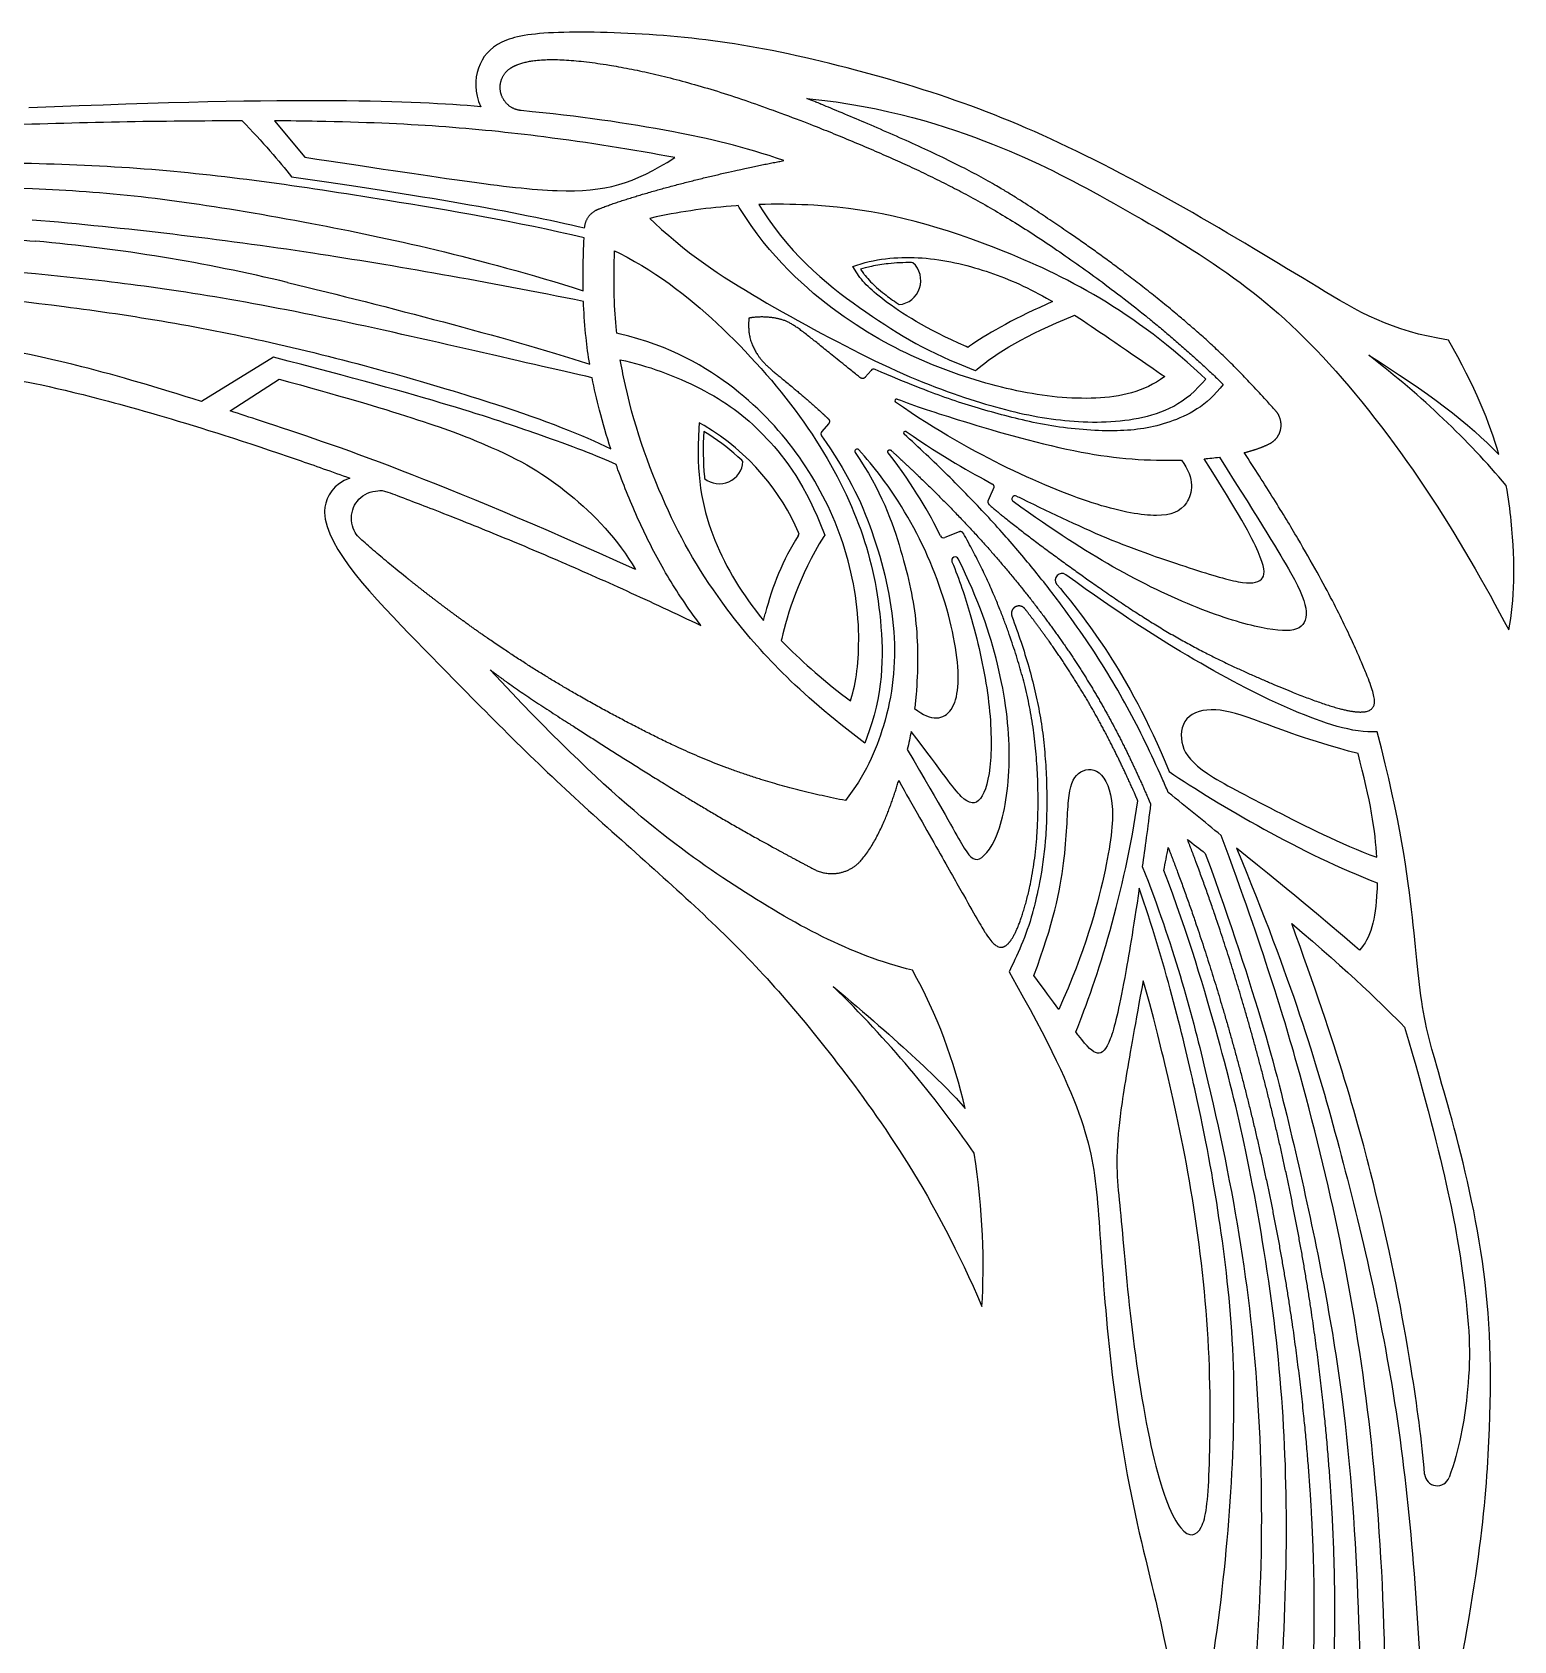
# Model space of a CAD drawing. Header units: millimetres. Extents: x -143 to 143, y -142 to 141.
# Drawn here: x 100.87 to 139.53, y 99.42 to 141.4 of the extents above; entities that cross this region are included whole.
import ezdxf

# ---------------------------------------------------------------- set-up
doc = ezdxf.new("R2010")
doc.units = ezdxf.units.MM
doc.header["$MEASUREMENT"] = 0
doc.layers.add('Layer 03', color=5, linetype='Continuous')

msp = doc.modelspace()

# ---------------------------------------------------------------- linework, layer by layer
at = {"layer": 'Layer 03'}
for p, q in [((107.193, 139.086), (107.977, 138.133)), ((119.29, 136.871), (119.235, 136.867)), ((119.319, 136.824), (119.29, 136.871)), ((119.991, 136.902), (119.831, 136.899)), ((119.831, 136.899), (119.916, 136.763)), ((117.151, 136.576), (116.982, 136.539)), ((116.982, 136.539), (117.108, 136.421)), ((116.059, 135.553), (116.063, 135.696)), ((116.063, 135.696), (116.191, 135.631)), ((122.282, 135.286), (122.39, 135.321)), ((122.34, 135.188), (122.282, 135.286)), ((122.607, 135.245), (122.479, 135.21)), ((122.479, 135.21), (122.558, 135.103)), ((123.849, 135.382), (123.814, 135.383)), ((127.494, 134.369), (127.33, 134.295)), ((127.337, 134.457), (127.494, 134.369)), ((123.461, 134.308), (123.49, 134.288)), ((128.027, 133.993), (128.07, 134.01)), ((128.07, 134.01), (128.11, 133.985)), ((116.119, 133.546), (116.113, 133.61)), ((116.182, 133.53), (116.119, 133.546)), ((125.283, 133.17), (125.235, 133.192)), ((125.325, 133.2), (125.283, 133.17)), ((107.164, 132.914), (105.286, 131.756)), ((116.238, 132.713), (116.214, 132.847)), ((116.214, 132.847), (116.347, 132.818)), ((106.033, 131.515), (107.311, 132.343)), ((122.758, 132.572), (122.604, 132.392)), ((125.434, 132.59), (125.484, 132.571)), ((125.484, 132.571), (125.524, 132.605)), ((130.313, 132.485), (130.423, 132.409)), ((130.423, 132.409), (130.313, 132.335)), ((131.489, 132.342), (131.36, 132.463)), ((131.397, 132.239), (131.489, 132.342)), ((118.273, 131.204), (118.263, 131.058)), ((118.399, 131.13), (118.273, 131.204)), ((121.65, 131.181), (121.471, 130.973)), ((118.525, 130.895), (118.395, 130.979)), ((119.412, 130.197), (119.381, 130.227)), ((118.409, 129.791), (118.413, 129.752)), ((120.853, 128.255), (120.878, 128.295)), ((120.878, 128.295), (120.86, 128.338)), ((121.547, 128.275), (121.523, 128.236)), ((121.531, 128.317), (121.547, 128.275)), ((125.053, 128.357), (124.68, 128.212)), ((119.837, 126.187), (119.952, 126.043)), ((119.952, 126.043), (119.996, 126.221)), ((120.425, 125.574), (120.414, 125.526)), ((120.414, 125.526), (120.448, 125.49)), ((122.115, 124.027), (122.219, 123.947)), ((122.219, 123.947), (122.257, 124.073)), ((122.706, 123.161), (122.593, 122.845)), ((122.593, 122.845), (122.44, 122.961))]:
    msp.add_line(p, q, dxfattribs=at)
for centre, radius, start, end in [((120.265, 121.892), 15.011, 93.9364, 101.9747), ((91.494, 26.038), 110.855, 81.33957, 85.15046), ((97.072, 91.636), 44.476, 76.4005, 84.9816), ((123.423, 134.916), 0.632, 276.1253, 47.5254), ((122.827, 132.513), 0.0907, 66.6759, 139.5574), ((123.423, 131.78), 0.0454, 69.1643, 234.9819), ((123.647, 130.941), 0.0401, 56.0993, 227.6139), ((125.667, 130.473), 7.29, 176.0217, 185.3661), ((115.447, 126.071), 5.723, 46.5768, 57.4627), ((121.54, 130.914), 0.0907, 139.3794, 215.3599), ((118.8, 130.226), 0.613, 230.7667, 357.2459), ((122.392, 130.462), 0.0583, 42.0328, 214.5046), ((126.517, 129.216), 0.0843, 64.0075, 234.3466), ((126.82, 124.544), 7.027, 148.118, 166.1862), ((124.647, 128.296), 0.0907, 205.8227, 291.3789), ((124.952, 127.614), 0.09, 26.3279, 202.4567), ((127.738, 127.099), 0.174, 53.9148, 220.6069), ((137.531, 103.793), 0.329, 184.6767, 339.624)]:
    msp.add_arc(centre, radius, start, end, dxfattribs=at)
for points, knots in [([(137.823, 133.363), (136.337, 133.588), (134.578, 134.629), (130.941, 136.865), (127.112, 138.846), (124.021, 139.989), (120.231, 140.975), (117.374, 141.357), (114.309, 141.442), (112.998, 141.211), (112.419, 140.517), (112.401, 139.827), (112.57, 139.452)], [3849.305307, 3849.305307, 3849.305307, 3849.305307, 3852.465497, 3855.625687, 3858.785878, 3861.946068, 3865.106258, 3868.266448, 3871.426639, 3874.586829, 3877.747019, 3880.907209, 3880.907209, 3880.907209, 3880.907209]), ([(76.918, 134.108), (80.503, 135.576), (84.278, 136.728), (91.477, 138.458), (98.926, 138.995), (104.31, 139.093), (106.337, 139.09)], [3950.348208, 3950.348208, 3950.348208, 3950.348208, 3958.301623, 3966.255041, 3974.208458, 3980.136216, 3980.136216, 3980.136216, 3980.136216]), ([(117.634, 138.124), (116.56, 138.332), (113.435, 138.818), (110.465, 139.043), (107.577, 139.082), (107.193, 139.086)], [34.47746, 34.47746, 34.47746, 34.47746, 39.429037, 47.382454, 48.556154, 48.556154, 48.556154, 48.556154]), ([(120.48, 138.045), (119.45, 138.411), (117.149, 138.925), (115.195, 139.195), (113.623, 139.353)], [3997.58715, 3997.58715, 3997.58715, 3997.58715, 4002.752872, 4010.041491, 4010.041491, 4010.041491, 4010.041491]), ([(107.977, 138.133), (111.429, 137.623), (115.136, 136.997), (116.552, 137.44), (117.634, 138.124)], [23.516739, 23.516739, 23.516739, 23.516739, 28.9971, 34.47746, 34.47746, 34.47746, 34.47746]), ([(115.268, 136.029), (113.504, 136.449), (109.071, 137.198), (103.919, 137.952), (97.364, 138.042), (92.093, 137.655), (87.428, 136.924), (82.906, 135.827), (79.655, 134.835), (76.589, 133.705)], [3704.259652, 3704.259652, 3704.259652, 3704.259652, 3708.694527, 3715.32425, 3721.953973, 3728.583697, 3735.21342, 3741.843144, 3748.472865, 3748.472865, 3748.472865, 3748.472865]), ([(77.056, 133.289), (80.805, 134.651), (84.815, 135.69), (90.992, 136.956), (96.413, 137.302), (101.859, 137.425), (107.305, 136.639), (112.462, 135.532), (115.245, 134.65)], [3658.826492, 3658.826492, 3658.826492, 3658.826492, 3666.380417, 3673.934343, 3681.488268, 3689.042194, 3696.596119, 3702.739265, 3702.739265, 3702.739265, 3702.739265]), ([(131.36, 132.463), (129.446, 134.25), (125.751, 136.041), (122.559, 136.874), (120.424, 136.913), (119.991, 136.902)], [248.501633, 248.501633, 248.501633, 248.501633, 254.580494, 260.659355, 262.176021, 262.176021, 262.176021, 262.176021]), ([(130.313, 132.335), (129.765, 131.964), (128.471, 131.75), (126.463, 131.992), (124.215, 132.704), (122.022, 133.85), (120.122, 135.514), (119.319, 136.824)], [275.44237, 275.44237, 275.44237, 275.44237, 278.149772, 281.034781, 283.91979, 286.804799, 289.655933, 289.655933, 289.655933, 289.655933]), ([(119.916, 136.763), (120.722, 135.484), (122.793, 133.911), (124.261, 133.032), (125.434, 132.59)], [262.498842, 262.498842, 262.498842, 262.498842, 266.365821, 270.310391, 270.310391, 270.310391, 270.310391]), ([(76.905, 132.322), (77.512, 132.558), (78.924, 133.072), (81.212, 133.797), (83.793, 134.492), (86.496, 135.092), (89.305, 135.574), (91.713, 135.865), (93.694, 136.026), (95.232, 136.107), (96.826, 136.136), (98.744, 136.102), (100.131, 136.014), (100.963, 135.941)], [3571.061777, 3571.061777, 3571.061777, 3571.061777, 3573.212792, 3576.031085, 3578.994603, 3582.047661, 3585.184567, 3588.413444, 3590.065814, 3591.755776, 3593.504881, 3595.335778, 3598.097909, 3598.097909, 3598.097909, 3598.097909]), ([(115.245, 134.65), (115.241, 134.846), (115.241, 135.306), (115.256, 135.765), (115.268, 136.029)], [3702.739265, 3702.739265, 3702.739265, 3702.739265, 3703.387195, 3704.259652, 3704.259652, 3704.259652, 3704.259652]), ([(117.108, 136.421), (118.096, 135.495), (119.991, 134.314), (123.404, 132.48), (125.85, 131.614), (127.674, 131.217), (129.633, 131.187), (130.864, 131.634), (131.397, 132.239)], [230.447774, 230.447774, 230.447774, 230.447774, 233.306275, 236.284124, 239.261974, 242.239823, 245.217673, 248.195522, 248.195522, 248.195522, 248.195522]), ([(116.191, 135.631), (117.277, 135.077), (118.991, 133.686), (121.134, 131.233), (122.508, 128.673), (123.065, 126.35), (123.105, 124.28), (122.706, 123.161)], [228.574319, 228.574319, 228.574319, 228.574319, 231.844765, 235.241856, 238.638947, 242.036038, 245.433129, 245.433129, 245.433129, 245.433129]), ([(115.478, 132.38), (113.734, 132.769), (107.637, 134.232), (102.171, 135.028), (97.148, 135.403), (92.976, 135.436), (89.054, 135.124), (84.773, 134.377), (82.161, 133.722), (79.184, 132.854), (77.5, 132.209)], [3528.271159, 3528.271159, 3528.271159, 3528.271159, 3533.302657, 3538.677726, 3544.052795, 3549.427863, 3554.802932, 3560.178001, 3565.55307, 3570.928138, 3570.928138, 3570.928138, 3570.928138]), ([(125.235, 133.192), (124.18, 133.666), (122.962, 134.432), (122.491, 134.932), (122.34, 135.188)], [58.160285, 58.160285, 58.160285, 58.160285, 60.207723, 62.054799, 62.054799, 62.054799, 62.054799]), ([(122.39, 135.321), (122.954, 135.504), (124.153, 135.587), (125.765, 135.207), (126.778, 134.772), (127.337, 134.457)], [62.437892, 62.437892, 62.437892, 62.437892, 64.778807, 67.263203, 69.68347, 69.68347, 69.68347, 69.68347]), ([(123.814, 135.383), (123.611, 135.387), (123.259, 135.373), (122.857, 135.308), (122.66, 135.259), (122.607, 135.245)], [20.204051, 20.204051, 20.204051, 20.204051, 20.875249, 21.366263, 21.546659, 21.546659, 21.546659, 21.546659]), ([(77.398, 131.646), (79.478, 132.465), (82.8, 133.356), (87.3, 134.289), (91.661, 134.751), (96.515, 134.792), (101.644, 134.306), (107.128, 133.414), (113.177, 131.687), (115.208, 130.898), (115.966, 130.522)], [3482.955315, 3482.955315, 3482.955315, 3482.955315, 3488.463377, 3493.97144, 3499.479503, 3504.987566, 3510.495629, 3516.003693, 3521.511756, 3526.152822, 3526.152822, 3526.152822, 3526.152822]), ([(122.558, 135.103), (122.572, 135.084), (122.675, 134.952), (122.858, 134.77), (123.091, 134.578), (123.278, 134.436), (123.397, 134.352), (123.461, 134.308)], [21.840725, 21.840725, 21.840725, 21.840725, 21.917438, 22.395139, 22.69068, 22.914577, 23.171896, 23.171896, 23.171896, 23.171896]), ([(115.414, 132.736), (115.376, 132.966), (115.305, 133.478), (115.266, 134.025), (115.253, 134.34), (115.252, 134.371)], [3614.331407, 3614.331407, 3614.331407, 3614.331407, 3615.101653, 3616.040408, 3616.143582, 3616.143582, 3616.143582, 3616.143582]), ([(105.286, 131.756), (104.111, 132.131), (101.823, 132.81), (97.829, 133.595), (93.64, 134.011), (89.944, 134.09), (86.461, 133.664), (83.53, 133.126), (79.887, 132.232), (77.967, 131.565)], [4104.335622, 4104.335622, 4104.335622, 4104.335622, 4108.241467, 4113.716094, 4119.190721, 4124.665348, 4130.139975, 4135.614602, 4141.4646, 4141.4646, 4141.4646, 4141.4646]), ([(122.257, 124.073), (122.383, 124.489), (122.536, 125.914), (122.086, 128.256), (120.966, 130.36), (119.374, 132.117), (117.552, 133.199), (116.182, 133.53)], [274.144712, 274.144712, 274.144712, 274.144712, 276.449249, 279.297335, 282.145422, 284.993508, 287.799248, 287.799248, 287.799248, 287.799248]), ([(116.102, 130.12), (115.609, 130.344), (114.123, 130.904), (111.281, 131.856), (107.164, 132.914)], [4092.259034, 4092.259034, 4092.259034, 4092.259034, 4096.441736, 4101.903549, 4101.903549, 4101.903549, 4101.903549]), ([(122.44, 122.961), (120.693, 124.295), (118.786, 126.432), (117.346, 128.941), (116.509, 131.308), (116.257, 132.608), (116.238, 132.713)], [245.934484, 245.934484, 245.934484, 245.934484, 250.45163, 254.968776, 259.485922, 259.878304, 259.878304, 259.878304, 259.878304]), ([(116.347, 132.818), (117.034, 132.665), (118.62, 132.041), (120.013, 130.949), (121.049, 129.581), (121.531, 128.317)], [260.211483, 260.211483, 260.211483, 260.211483, 262.775643, 265.505525, 268.205349, 268.205349, 268.205349, 268.205349]), ([(80.147, 128.169), (82.048, 129.247), (84.216, 130.258), (86.163, 130.506), (89.219, 130.666), (93.629, 131.221), (97.464, 132.26), (99.386, 132.51), (101.362, 132.199), (105.322, 131.11), (108.684, 129.93), (109.158, 129.759)], [3327.344045, 3327.344045, 3327.344045, 3327.344045, 3332.33914, 3337.334236, 3342.329332, 3347.324428, 3352.319523, 3357.314619, 3362.309715, 3367.304811, 3368.079756, 3368.079756, 3368.079756, 3368.079756]), ([(115.966, 130.522), (115.856, 130.857), (115.676, 131.472), (115.533, 132.097), (115.478, 132.38)], [3526.152822, 3526.152822, 3526.152822, 3526.152822, 3527.317659, 3528.271159, 3528.271159, 3528.271159, 3528.271159]), ([(131.945, 132.207), (131.516, 131.638), (130.514, 131.137), (129.248, 130.944), (127.544, 131.067), (126.04, 131.436), (124.771, 131.817), (123.734, 132.221), (122.863, 132.597)], [4032.891341, 4032.891341, 4032.891341, 4032.891341, 4034.729544, 4036.567746, 4038.405949, 4040.244151, 4042.082353, 4043.7834, 4043.7834, 4043.7834, 4043.7834]), ([(123.439, 131.822), (123.879, 131.655), (125.188, 131.217), (128.253, 130.337), (129.984, 130.204), (130.854, 130.233)], [46.784972, 46.784972, 46.784972, 46.784972, 49.173806, 52.254374, 55.035483, 55.035483, 55.035483, 55.035483]), ([(116.607, 127.378), (111.382, 129.74), (108.414, 130.735), (106.286, 131.432), (106.033, 131.515)], [73.436493, 73.436493, 73.436493, 73.436493, 78.91112, 79.684891, 79.684891, 79.684891, 79.684891]), ([(130.854, 130.233), (131.225, 129.74), (131.07, 128.974), (130.343, 128.693), (128.777, 128.97), (126.533, 129.861), (124.488, 130.978), (123.397, 131.743)], [55.035483, 55.035483, 55.035483, 55.035483, 57.289152, 59.54282, 61.796488, 64.050156, 66.112105, 66.112105, 66.112105, 66.112105]), ([(118.263, 131.058), (118.182, 129.854), (118.5, 128.232), (119.315, 126.843), (119.837, 126.187)], [660.450065, 660.450065, 660.450065, 660.450065, 663.5463, 666.587489, 666.587489, 666.587489, 666.587489]), ([(121.466, 130.862), (122.121, 129.938), (122.863, 128.422), (123.502, 125.692), (123.248, 123.452), (122.589, 121.988), (122.087, 121.346)], [4054.597219, 4054.597219, 4054.597219, 4054.597219, 4057.557062, 4060.578281, 4063.599501, 4066.048952, 4066.048952, 4066.048952, 4066.048952]), ([(130.512, 121.559), (130.46, 121.68), (130.268, 122.121), (129.922, 122.867), (129.45, 123.784), (128.936, 124.674), (128.369, 125.556), (127.736, 126.445), (127.023, 127.36), (126.21, 128.321), (125.263, 129.34), (124.381, 130.207), (123.812, 130.736), (123.62, 130.911)], [3749.86754, 3749.86754, 3749.86754, 3749.86754, 3750.303057, 3751.458054, 3752.585609, 3753.710393, 3754.857219, 3756.051263, 3757.318056, 3758.691384, 3760.211051, 3761.917681, 3762.778932, 3762.778932, 3762.778932, 3762.778932]), ([(122.344, 130.428), (123.023, 129.441), (123.624, 127.723), (123.994, 125.974), (123.982, 124.618), (123.908, 123.87), (123.894, 123.749)], [24.511851, 24.511851, 24.511851, 24.511851, 26.705894, 28.960937, 31.21598, 31.642456, 31.642456, 31.642456, 31.642456]), ([(123.894, 123.749), (124.329, 123.402), (124.993, 123.494), (125.125, 125.032), (124.399, 127.627), (123.34, 129.437), (122.633, 130.282), (122.435, 130.501)], [16.083201, 16.083201, 16.083201, 16.083201, 17.95318, 19.833941, 21.714703, 23.595464, 24.31836, 24.31836, 24.31836, 24.31836]), ([(131.85, 130.307), (132.958, 128.541), (133.884, 127.072), (134.201, 126.219), (133.97, 125.735), (133.072, 125.787), (131.356, 126.284), (129.115, 127.36), (127.563, 128.362), (126.468, 129.148)], [118.690664, 118.690664, 118.690664, 118.690664, 120.862816, 123.034968, 125.20712, 127.379272, 129.551424, 131.723576, 133.813716, 133.813716, 133.813716, 133.813716]), ([(126.554, 129.292), (126.599, 129.27), (127.464, 128.849), (129.038, 128.089), (131.355, 127.317), (132.571, 126.957), (133.065, 127.093), (133.011, 127.626), (132.363, 128.829), (131.447, 130.266)], [104.417125, 104.417125, 104.417125, 104.417125, 104.543704, 106.831587, 109.11947, 111.407353, 113.695236, 115.983119, 118.271001, 118.271001, 118.271001, 118.271001]), ([(109.158, 129.759), (108.734, 129.625), (108.512, 129.202), (108.446, 128.01), (111.524, 124.862), (114.661, 121.647), (118.825, 118.099), (121.655, 114.959), (124.427, 111.016), (125.65, 108.141)], [3368.079756, 3368.079756, 3368.079756, 3368.079756, 3369.336464, 3369.573107, 3374.192127, 3380.304497, 3386.416868, 3392.529239, 3398.64161, 3398.64161, 3398.64161, 3398.64161]), ([(118.313, 125.915), (118.265, 125.979), (118.067, 126.25), (117.736, 126.73), (117.347, 127.364), (117, 128.006), (116.587, 128.871), (116.296, 129.581), (116.119, 130.074), (116.102, 130.12)], [4087.002765, 4087.002765, 4087.002765, 4087.002765, 4087.265169, 4088.114321, 4088.927235, 4089.724703, 4090.527248, 4092.094699, 4092.259034, 4092.259034, 4092.259034, 4092.259034]), ([(139.402, 125.799), (139.541, 126.573), (139.586, 127.723), (139.393, 129.239), (139.331, 129.568)], [3831.293284, 3831.293284, 3831.293284, 3831.293284, 3835.682115, 3836.787079, 3836.787079, 3836.787079, 3836.787079]), ([(123.701, 122.676), (124.637, 121.096), (125.209, 120.017), (125.53, 119.631), (126.167, 120.429), (126.46, 122.468), (126.174, 124.79), (125.57, 126.568), (125.033, 127.654)], [114.243561, 114.243561, 114.243561, 114.243561, 116.542637, 118.841713, 121.140789, 123.439865, 125.738942, 127.893055, 127.893055, 127.893055, 127.893055]), ([(124.869, 127.58), (125.063, 127.111), (125.416, 126.05), (125.864, 124.114), (125.934, 122.25), (125.642, 121.217), (125.161, 121.264), (124.64, 122.056), (123.803, 123.152)], [101.720401, 101.720401, 101.720401, 101.720401, 103.220883, 105.33051, 107.440136, 109.549763, 111.65939, 113.769016, 113.769016, 113.769016, 113.769016]), ([(135.963, 123.142), (135.336, 123.1), (133.682, 123.672), (131.363, 124.871), (129.236, 126.222), (127.84, 127.24)], [3918.311602, 3918.311602, 3918.311602, 3918.311602, 3921.565998, 3925.120137, 3928.512037, 3928.512037, 3928.512037, 3928.512037]), ([(127.605, 126.986), (128.1, 126.409), (129.025, 125.159), (129.965, 123.49), (130.536, 122.1)], [3929.070293, 3929.070293, 3929.070293, 3929.070293, 3931.911702, 3935.332976, 3935.332976, 3935.332976, 3935.332976]), ([(126.432, 126.155), (126.518, 125.926), (126.671, 125.492), (126.873, 124.848), (127.039, 124.216), (127.169, 123.584), (127.262, 122.935), (127.319, 122.267), (127.346, 121.592), (127.342, 120.93), (127.3, 120.133), (127.186, 119.28), (127.003, 118.541), (126.827, 117.863), (126.548, 117.258), (126.359, 116.877)], [3311.091698, 3311.091698, 3311.091698, 3311.091698, 3311.87143, 3312.613045, 3313.325882, 3314.030685, 3314.748794, 3315.493257, 3316.24662, 3316.984425, 3317.682103, 3318.887224, 3319.825922, 3320.197175, 3327.344045, 3327.344045, 3327.344045, 3327.344045]), ([(134.218, 81.756), (134.638, 83.52), (135.388, 87.954), (136.141, 93.106), (136.231, 99.661), (135.844, 104.931), (135.113, 109.597), (134.016, 114.118), (133.024, 117.369), (131.894, 120.435)], [3704.259651, 3704.259651, 3704.259651, 3704.259651, 3708.694526, 3715.324249, 3721.953973, 3728.583696, 3735.213419, 3741.843143, 3748.472865, 3748.472865, 3748.472865, 3748.472865]), ([(132.297, 120.106), (133.765, 116.522), (134.917, 112.746), (136.647, 105.547), (137.185, 98.098), (137.282, 92.714), (137.279, 90.687)], [3950.348209, 3950.348209, 3950.348209, 3950.348209, 3958.301624, 3966.255041, 3974.208459, 3980.136217, 3980.136217, 3980.136217, 3980.136217]), ([(131.479, 119.968), (132.84, 116.219), (133.879, 112.209), (135.145, 106.032), (135.491, 100.611), (135.614, 95.165), (134.828, 89.72), (133.721, 84.563), (132.839, 81.78)], [3658.826491, 3658.826491, 3658.826491, 3658.826491, 3666.380417, 3673.934342, 3681.488268, 3689.042193, 3696.596119, 3702.739264, 3702.739264, 3702.739264, 3702.739264]), ([(129.835, 119.626), (130.654, 117.546), (131.546, 114.224), (132.478, 109.724), (132.94, 105.364), (132.981, 100.509), (132.496, 95.38), (131.603, 89.896), (129.877, 83.848), (129.087, 81.816), (128.711, 81.059)], [3482.955314, 3482.955314, 3482.955314, 3482.955314, 3488.463376, 3493.971439, 3499.479502, 3504.987565, 3510.495628, 3516.003691, 3521.511754, 3526.152821, 3526.152821, 3526.152821, 3526.152821]), ([(130.569, 81.546), (130.958, 83.291), (132.422, 89.387), (133.217, 94.853), (133.592, 99.876), (133.625, 104.048), (133.314, 107.971), (132.567, 112.251), (131.912, 114.863), (131.044, 117.84), (130.399, 119.524)], [3528.271158, 3528.271158, 3528.271158, 3528.271158, 3533.302656, 3538.677725, 3544.052794, 3549.427863, 3554.802932, 3560.178, 3565.553069, 3570.928137, 3570.928137, 3570.928137, 3570.928137]), ([(129.754, 119.057), (129.597, 117.976), (129.291, 116.181), (128.998, 114.947), (128.681, 114.632), (128.391, 114.928), (128.122, 115.274), (128.097, 115.307)], [4141.464601, 4141.464601, 4141.464601, 4141.464601, 4142.820625, 4144.929729, 4147.038832, 4149.147936, 4149.356683, 4149.356683, 4149.356683, 4149.356683]), ([(129.945, 91.738), (130.32, 92.913), (130.999, 95.201), (131.785, 99.196), (132.201, 103.384), (132.28, 107.08), (131.853, 110.563), (131.315, 113.494), (130.422, 117.138), (129.754, 119.057)], [4104.335623, 4104.335623, 4104.335623, 4104.335623, 4108.241468, 4113.716095, 4119.190722, 4124.665349, 4130.139976, 4135.614603, 4141.464601, 4141.464601, 4141.464601, 4141.464601]), ([(135.968, 119.202), (135.966, 119.124), (135.93, 118.304), (135.794, 117.734), (135.499, 117.443)], [3942.149699, 3942.149699, 3942.149699, 3942.149699, 3942.43149, 3945.228886, 3945.228886, 3945.228886, 3945.228886]), ([(137.202, 103.766), (137.131, 104.644), (136.822, 106.913), (136.051, 110.912), (134.932, 114.866), (133.734, 118.133)], [141.271245, 141.271245, 141.271245, 141.271245, 145.270358, 151.1715, 157.072641, 157.072641, 157.072641, 157.072641]), ([(126.359, 116.877), (127.437, 114.976), (128.447, 112.808), (128.695, 110.861), (128.855, 107.805), (129.411, 103.395), (130.449, 99.56), (130.7, 97.638), (130.388, 95.662), (129.299, 91.702), (128.119, 88.34), (127.948, 87.866)], [3327.344045, 3327.344045, 3327.344045, 3327.344045, 3332.339141, 3337.334237, 3342.329333, 3347.324429, 3352.319524, 3357.31462, 3362.309716, 3367.304812, 3368.079757, 3368.079757, 3368.079757, 3368.079757]), ([(129.415, 114.165), (129.296, 113.446), (129.098, 111.936), (129.27, 110.809), (129.505, 107.649), (130.125, 103.8), (130.863, 102.045), (131.447, 102.204), (131.599, 103.46), (131.641, 107.257), (131.146, 111.313), (130.436, 114.476), (130.041, 116.036), (129.857, 116.64)], [74.386335, 74.386335, 74.386335, 74.386335, 75.750108, 79.165926, 82.581744, 85.997562, 89.413381, 92.829199, 96.245017, 99.660835, 103.076653, 106.492471, 109.434457, 109.434457, 109.434457, 109.434457]), ([(136.678, 115.429), (137.786, 111.704), (138.367, 108.182), (138.425, 106.31), (138.113, 104.415), (137.839, 103.679)], [127.26829, 127.26829, 127.26829, 127.26829, 132.17392, 137.07955, 140.29011, 140.29011, 140.29011, 140.29011])]:
    msp.add_open_spline(points, degree=3, knots=knots, dxfattribs=at)
for points, weights, knots in [([(113.623, 139.353), (113.351, 139.38), (113.148, 139.562), (113.091, 139.828), (113.034, 140.095), (113.145, 140.344), (113.381, 140.48), (113.427, 140.507), (113.858, 140.707), (115.167, 140.735), (118.631, 140.02), (123.667, 138.032), (127.108, 136.212), (130.523, 133.6), (131.945, 132.207)], [1, 0.872030556452, 0.872030556452, 1, 0.872030556452, 0.872030556452, 1, 1, 1, 1, 1, 1, 1, 1, 1], [4010.041491, 4010.041491, 4010.041491, 4010.041491, 4010.882555, 4010.882555, 4010.882555, 4011.723619, 4011.723619, 4011.723619, 4012.272705, 4016.396432, 4020.520159, 4024.643887, 4028.767614, 4032.891341, 4032.891341, 4032.891341, 4032.891341]), ([(132.496, 130.425), (132.731, 130.483), (132.953, 130.558), (133.152, 130.657), (133.308, 130.734), (133.414, 130.872), (133.447, 131.043), (133.48, 131.214), (133.434, 131.382), (133.319, 131.513), (132.335, 132.618), (131.019, 133.84), (129.136, 135.326), (127.405, 136.523), (125.169, 137.995), (121.61, 139.454), (121.082, 139.669)], [1, 1, 1, 1, 0.930756199941, 0.930756199941, 1, 0.930756199941, 0.930756199941, 1, 1, 1, 1, 1, 1, 1, 1], [3786.202287, 3786.202287, 3786.202287, 3786.202287, 3786.987473, 3786.987473, 3786.987473, 3787.543002, 3787.543002, 3787.543002, 3788.098531, 3788.098531, 3788.098531, 3791.128508, 3794.541326, 3797.954144, 3801.366963, 3804.779781, 3804.779781, 3804.779781, 3804.779781]), ([(115.282, 136.288), (115.294, 136.512), (115.425, 136.694), (115.634, 136.777), (116.801, 137.243), (119.163, 137.806), (120.48, 138.045)], [1, 0.895600235584, 0.895600235584, 1, 1, 1, 1], [3991.199771, 3991.199771, 3991.199771, 3991.199771, 3991.900917, 3991.900917, 3991.900917, 3997.58715, 3997.58715, 3997.58715, 3997.58715]), ([(119.57, 133.933), (119.523, 133.456), (119.814, 132.88), (120.185, 132.559), (121.065, 131.844), (121.597, 131.35), (121.643, 131.306), (121.68, 131.271), (121.683, 131.22), (121.65, 131.181)], [1, 1, 1, 1, 1, 1, 1, 0.815441298098, 0.815441298098, 1], [4048.190635, 4048.190635, 4048.190635, 4048.190635, 4050.071396, 4051.952157, 4053.832919, 4054.01057, 4054.01057, 4054.01057, 4054.163056, 4054.163056, 4054.163056, 4054.163056]), ([(122.604, 132.392), (122.571, 132.352), (122.519, 132.347), (122.479, 132.379), (121.73, 132.975), (120.846, 133.714), (120.378, 133.965), (119.773, 133.981), (119.57, 133.933)], [1, 0.812675566211, 0.812675566211, 1, 1, 1, 1, 1, 1], [4044.171934, 4044.171934, 4044.171934, 4044.171934, 4044.325617, 4044.325617, 4044.325617, 4045.588526, 4046.88958, 4048.190635, 4048.190635, 4048.190635, 4048.190635]), ([(123.205, 130.42), (123.189, 130.441), (123.191, 130.468), (123.211, 130.486), (123.231, 130.504), (123.258, 130.504), (123.278, 130.486), (123.459, 130.32), (124.012, 129.807), (124.871, 128.961), (125.803, 127.96), (126.601, 127.017), (127.298, 126.12), (127.918, 125.252), (128.471, 124.391), (128.972, 123.522), (129.434, 122.627), (129.787, 121.865), (129.989, 121.4), (130.053, 121.249)], [1, 0.825069109493, 0.825069109493, 1, 0.825069109493, 0.825069109493, 1, 1, 1, 1, 1, 1, 1, 1, 1, 1, 1, 1, 1, 1], [3469.531238, 3469.531238, 3469.531238, 3469.531238, 3469.611997, 3469.611997, 3469.611997, 3469.692755, 3469.692755, 3469.692755, 3470.505542, 3472.186389, 3473.67893, 3475.026023, 3476.268241, 3477.435257, 3478.553525, 3479.649825, 3480.750958, 3481.88291, 3482.426596, 3482.426596, 3482.426596, 3482.426596]), ([(125.812, 129.18), (125.795, 129.143), (125.803, 129.103), (125.834, 129.076), (126.243, 128.705), (128.197, 127.231), (130.738, 125.508), (133.255, 124.357), (135.192, 123.609), (136.042, 123.637), (135.784, 124.545), (134.364, 127.56), (132.496, 130.425)], [1, 0.87290396895, 0.87290396895, 1, 1, 1, 1, 1, 1, 1, 1, 1, 1], [3764.827275, 3764.827275, 3764.827275, 3764.827275, 3764.952823, 3764.952823, 3764.952823, 3767.590199, 3770.692214, 3773.794229, 3776.896244, 3779.998258, 3783.100273, 3786.202287, 3786.202287, 3786.202287, 3786.202287]), ([(122.087, 121.346), (119.62, 121.834), (116.673, 123.143), (112.873, 125.358), (110.162, 127.526), (109.438, 128.171), (109.167, 128.413), (109.112, 128.772), (109.3, 129.084), (109.488, 129.395), (109.831, 129.515), (110.171, 129.387), (112.425, 128.546), (115.132, 127.437), (118.313, 125.915)], [1, 1, 1, 1, 1, 1, 0.846311431323, 0.846311431323, 1, 0.846311431323, 0.846311431323, 1, 1, 1, 1], [4066.048952, 4066.048952, 4066.048952, 4066.048952, 4072.106161, 4078.163372, 4081.340289, 4081.340289, 4081.340289, 4082.443651, 4082.443651, 4082.443651, 4083.547014, 4083.547014, 4083.547014, 4087.002765, 4087.002765, 4087.002765, 4087.002765]), ([(125.912, 129.614), (125.957, 129.591), (125.974, 129.543), (125.953, 129.497), (125.901, 129.38), (125.854, 129.275), (125.812, 129.18)], [1, 0.819248827821, 0.819248827821, 1, 1, 1, 1], [3764.294185, 3764.294185, 3764.294185, 3764.294185, 3764.4450093, 3764.4450093, 3764.4450093, 3764.8272748, 3764.8272748, 3764.8272748, 3764.8272748]), ([(123.478, 121.865), (125.463, 118.369), (125.9, 117.522), (126.315, 117.439), (126.727, 118.277), (127.152, 120.136), (127.116, 123.013), (126.56, 125.297), (125.792, 127.208), (125.165, 128.318), (125.141, 128.359), (125.097, 128.375), (125.053, 128.357)], [1, 1, 1, 1, 1, 1, 1, 1, 1, 1, 0.836832428573, 0.836832428573, 1], [3448.472399, 3448.472399, 3448.472399, 3448.472399, 3451.133086, 3453.793773, 3456.454461, 3459.115148, 3461.775836, 3464.436523, 3467.056459, 3467.056459, 3467.056459, 3467.199412, 3467.199412, 3467.199412, 3467.199412]), ([(129.718, 121.338), (129.64, 121.52), (129.415, 122.026), (129.024, 122.841), (128.523, 123.771), (127.971, 124.679), (127.386, 125.539), (126.974, 126.09), (126.774, 126.347), (126.711, 126.429), (126.61, 126.449), (126.52, 126.399), (126.43, 126.349), (126.395, 126.252), (126.432, 126.155)], [1, 1, 1, 1, 1, 1, 1, 1, 1, 0.838481319577, 0.838481319577, 1, 0.838481319577, 0.838481319577, 1], [3304.046426, 3304.046426, 3304.046426, 3304.046426, 3304.70138, 3305.879552, 3307.032626, 3308.193049, 3309.393611, 3310.469158, 3310.469158, 3310.469158, 3310.780428, 3310.780428, 3310.780428, 3311.091698, 3311.091698, 3311.091698, 3311.091698]), ([(112.818, 124.758), (113.623, 124.142), (115.999, 122.642), (119.004, 120.741), (121.264, 119.556), (121.703, 119.325), (122.189, 119.42), (122.509, 119.799), (122.972, 120.347), (123.272, 121.188), (123.478, 121.865)], [1, 1, 1, 1, 1, 0.853152827238, 0.853152827238, 1, 1, 1, 1], [3434.208712, 3434.208712, 3434.208712, 3434.208712, 3440.008839, 3445.401442, 3445.401442, 3445.401442, 3446.913023, 3446.913023, 3446.913023, 3448.472399, 3448.472399, 3448.472399, 3448.472399]), ([(130.512, 120.119), (130.748, 119.513), (131.262, 118.1), (131.986, 115.812), (132.682, 113.232), (133.281, 110.528), (133.764, 107.72), (134.054, 105.311), (134.215, 103.33), (134.296, 101.792), (134.325, 100.199), (134.292, 98.28), (134.204, 96.894), (134.131, 96.061), (133.936, 93.847), (133.577, 91.654), (133.054, 89.494), (132.414, 86.846), (131.662, 83.927), (130.925, 81.61)], [1, 1, 1, 1, 1, 1, 1, 1, 1, 1, 1, 1, 1, 1, 0.998131659567, 0.998131659567, 1, 1, 1, 1], [3571.061777, 3571.061777, 3571.061777, 3571.061777, 3573.212791, 3576.031084, 3578.994602, 3582.04766, 3585.184567, 3588.413443, 3590.065813, 3591.755775, 3593.504881, 3595.335777, 3598.097908, 3598.097908, 3598.097908, 3605.439334, 3605.439334, 3605.439334, 3614.331407, 3614.331407, 3614.331407, 3614.331407]), ([(132.561, 81.772), (133.071, 84.296), (133.494, 86.709), (133.818, 88.837), (134.188, 91.268), (134.478, 93.709), (134.685, 96.158), (134.753, 96.952), (134.836, 98.307), (134.87, 100.199), (134.84, 101.811), (134.759, 103.366), (134.596, 105.367), (134.303, 107.798), (133.815, 110.633), (133.21, 113.361), (132.509, 115.966), (131.775, 118.281), (131.254, 119.714), (131.013, 120.332)], [1, 1, 1, 1, 0.999631373811, 0.999631373811, 1, 1, 1, 1, 1, 1, 1, 1, 1, 1, 1, 1, 1, 1], [3616.143581, 3616.143581, 3616.143581, 3616.143581, 3623.117483, 3623.117483, 3623.117483, 3631.24388, 3631.24388, 3631.24388, 3633.877733, 3635.730505, 3637.500324, 3639.209038, 3640.877653, 3644.13722, 3647.303569, 3650.384546, 3653.374568, 3656.219944, 3658.414613, 3658.414613, 3658.414613, 3658.414613])]:
    msp.add_rational_spline(points, weights, degree=3, knots=knots, dxfattribs=at)
for points in [[(112.57, 139.452), (110.771, 139.605), (108.086, 139.725), (100.779, 139.423)], [(121.082, 139.669), (123.18, 139.456), (126.28, 138.442), (128.797, 137.122), (131.971, 135.281), (134.489, 133.187), (137.335, 129.525), (138.767, 126.984), (139.402, 125.799)], [(106.337, 139.09), (106.886, 138.528), (107.317, 138.038), (107.63, 137.62)], [(107.63, 137.62), (110.961, 137.154), (113.512, 136.711), (115.282, 136.288)], [(115.252, 134.371), (112.728, 134.881), (110.315, 135.305), (108.187, 135.629)], [(116.113, 133.61), (116.058, 134.168), (116.037, 134.791), (116.059, 135.553)], [(107.53, 134.865), (110.178, 134.224), (113.097, 133.473), (115.414, 132.736)], [(127.33, 134.295), (126.391, 133.876), (125.749, 133.499), (125.325, 133.2)], [(125.524, 132.605), (126.01, 133.016), (126.823, 133.509), (128.027, 133.993)], [(128.11, 133.985), (128.584, 133.677), (129.235, 133.23), (130.313, 132.485)], [(139.14, 130.378), (138.909, 131.193), (138.517, 132.156), (137.823, 133.363)], [(139.331, 129.568), (138.339, 130.758), (137.143, 131.891), (135.743, 132.965)], [(135.743, 132.965), (137.247, 132.036), (138.379, 131.174), (139.14, 130.378)], [(107.311, 132.343), (110.365, 131.509), (113.027, 130.602), (114.873, 129.475), (116.163, 128.163), (116.607, 127.378)], [(120.86, 128.338), (120.431, 129.379), (119.578, 130.444), (118.399, 131.13)], [(123.669, 130.974), (124.67, 130.302), (125.351, 129.908), (125.912, 129.614)], [(124.565, 128.257), (124.28, 128.846), (123.901, 129.512), (123.205, 130.42)], [(131.447, 130.266), (131.582, 130.276), (131.716, 130.29), (131.85, 130.307)], [(121.523, 128.236), (120.882, 127.213), (120.568, 126.189), (120.425, 125.574)], [(120.448, 125.49), (120.897, 125.024), (121.432, 124.552), (122.115, 124.027)], [(123.836, 116.919), (122.211, 117.317), (119.302, 118.905), (115.917, 121.423), (112.818, 124.758)], [(135.464, 122.571), (134.12, 122.935), (132.761, 123.472), (131.718, 123.807), (130.873, 123.578), (130.789, 122.749), (131.314, 122.103), (133.162, 121.16), (134.991, 120.217), (135.957, 119.865)], [(123.803, 123.152), (123.774, 123.002), (123.741, 122.844), (123.701, 122.676)], [(137.613, 96.245), (138.566, 100.559), (139.023, 105.021), (138.859, 109.327), (137.803, 113.573), (137.107, 115.644), (136.952, 117.974), (136.574, 120.799), (135.963, 123.142)], [(127.007, 116.779), (127.514, 118.131), (127.871, 119.869), (127.872, 121.514), (128.097, 122.14), (128.755, 122.235), (129.148, 121.32), (128.947, 119.655), (128.347, 117.432), (127.656, 115.895)], [(135.957, 119.865), (135.918, 120.529), (135.787, 121.379), (135.464, 122.571)], [(130.536, 122.1), (131.833, 121.234), (134.017, 119.937), (135.968, 119.202)], [(128.097, 115.307), (128.655, 116.645), (129.386, 119.013), (129.718, 121.338)], [(131.894, 120.435), (131.464, 120.785), (131.002, 121.16), (130.512, 121.559)], [(130.053, 121.249), (129.974, 120.636), (129.901, 120.099), (129.835, 119.626)], [(130.399, 119.524), (130.435, 119.716), (130.473, 119.915), (130.512, 120.119)], [(131.013, 120.332), (131.172, 120.209), (131.327, 120.087), (131.479, 119.968)], [(135.499, 117.443), (134.894, 117.982), (133.805, 118.878), (132.297, 120.106)], [(133.734, 118.133), (135.244, 116.858), (136.176, 115.96), (136.678, 115.429)], [(125.215, 113.306), (124.928, 114.529), (124.486, 115.769), (123.836, 116.919)], [(127.656, 115.895), (127.481, 116.132), (127.27, 116.421), (127.007, 116.779)], [(125.446, 112.143), (124.425, 113.642), (123.199, 115.093), (121.768, 116.496)], [(121.768, 116.496), (123.496, 115.042), (124.645, 113.979), (125.215, 113.306)], [(129.857, 116.64), (129.653, 115.54), (129.513, 114.756), (129.415, 114.165)], [(125.65, 108.141), (125.719, 109.263), (125.686, 110.664), (125.446, 112.143)]]:
    msp.add_open_spline(points, degree=3, dxfattribs=at)

doc.saveas('drawing.dxf')
